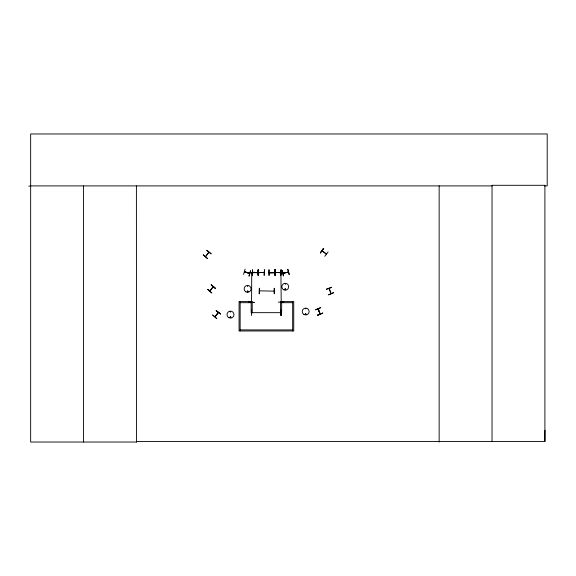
<?xml version="1.0" encoding="UTF-8"?>
<svg xmlns="http://www.w3.org/2000/svg" width="576" height="576" viewBox="0 0 576 576"><rect width="100%" height="100%" fill="white"/><g stroke="black" fill="none" stroke-linecap="round" stroke-linejoin="round"><path stroke-width="0.86" d="M544.507 185.897L547.2 185.897L547.2 133.963L30.658 133.963L30.658 442.037L136.483 442.037L136.411 441.432L544.903 441.432L544.982 430.294M320.249 313.978L320.083 313.524M331.099 293.573L328.932 288.497M251.496 301.608L251.496 301.997M280.987 302.105L281.174 301.493L281.182 302.105M230.198 311.688C230.81 312.869 230.774 310.673 230.227 311.839M230.134 317.102C230.789 318.449 230.947 316.166 230.206 317.03M247.327 285.912L247.831 286.207L247.428 285.797M247.99 291.42C247.003 292.55 247.45 290.304 247.939 291.341M248.112 291.42C246.593 293.155 247.601 289.397 248.083 291.686M285.538 283.954L284.983 283.802L285.574 283.882M285.79 289.447C284.868 287.532 284.58 290.772 285.703 289.562M305.388 308.671L305.978 308.743L305.424 308.599M305.208 313.97C306.425 316.008 305.906 312.062 305.258 314.345M305.33 313.999L305.95 314.359L305.604 313.783M322.063 250.927L326.347 254.225M326.484 254.016L322.157 250.646M251.525 301.608L251.554 302.105M280.958 272.75L280.973 273.168M281.21 301.99L280.879 269.842M209.815 290.873L213.322 286.862M282.989 273.067L283.522 273.211M243.583 274.435L245.095 269.143M249.127 273.384L249.674 273.29M248.933 276.041L250.51 270.77M249.127 276.098L250.733 270.835M251.554 272.635L251.554 273.247M209.837 290.887L213.206 286.675M218.369 312.509L215.057 316.728M283.046 273.06L288.41 272.11L283.147 273.29M287.827 272.038L288.374 271.922M269.798 272.707L269.23 272.455M252.137 312.883L251.582 312.883M280.994 312.883L280.382 312.696L280.922 312.905M257.407 272.498L258.019 272.498M275.299 272.498L275.911 272.498M320.227 313.927L318.326 308.837M320.328 252.864L323.712 248.53M328.104 251.914L324.806 256.32M203.285 254.844L207.418 258.494L203.263 254.873M206.885 250.286L211.19 253.714M208.786 252.173L205.639 256.55M205.51 256.622L208.944 252.274M211.291 284.81L215.438 288.439L211.306 284.789M218.412 312.487L214.978 316.829L218.203 312.343M220.63 313.87L216.122 310.694L220.615 313.884M274.09 272.462L274.709 272.65L269.172 272.772L274.709 272.707L269.23 272.772M280.822 272.75L275.414 272.47M280.253 272.498L280.807 272.498M318.542 309.406L318.154 308.902L319.961 313.978M281.182 273.19L281.182 272.635M285.084 288.986C284.594 290.383 286.344 288.936 285.185 288.994M244.807 272.088L244.426 271.685L249.494 273.492M259.445 290.844L273.823 291.125M326.398 289.123L331.574 287.251M326.477 289.339L331.646 287.438M317.657 315.245L322.726 313.085L317.664 315.274M317.57 315.022L322.74 313.121M258.739 272.434L264.132 272.455M283.579 275.854L282.362 270.49M287.82 269.323L289.238 274.651L287.856 269.316M283.018 273.319L288.439 272.167M253.073 272.686L252.554 272.75M252.634 272.441L257.904 272.47M230.494 316.663C228.715 318.053 232.416 317.491 230.364 316.721M274.284 293.746L274.27 288.238L274.27 293.746M258.53 269.834L258.566 275.342L258.61 269.834L258.019 269.842L258.019 275.342L258.646 275.342M268.877 269.842L268.934 275.342M274.687 269.798L275.299 269.842L275.263 275.342L275.227 269.842M269.258 272.491L274.63 272.441M278.33 272.57L283.838 272.614M275.018 269.842L274.795 275.306M248.897 302.198L254.405 302.393L248.897 302.126M278.33 302.126L283.838 302.126M251.503 310.039L251.503 315.54M252.072 312.638L251.554 312.653L280.922 312.674M28.8 186.113L30.658 186.106M30.658 185.897L492.034 185.897M252.518 269.842L252.238 275.342M275.357 272.498L280.75 272.498M252.576 272.686L258.034 272.75M275.299 275.342L274.997 269.842L275.004 275.306M240.142 302.688L251.15 302.688M281.657 302.688L292.666 302.688M240.142 329.904L292.666 329.904M244.519 271.714L249.61 273.247M264.074 272.412L258.653 272.772M331.056 293.544L329.27 288.518M244.31 271.944L249.617 273.535M206.748 250.466L211.068 253.872M211.14 284.998L215.489 288.382M216.166 310.637L220.464 314.078M318.089 308.902L319.997 314.1M282.161 270.533L283.306 275.911M281.297 312.394L281.016 315.54L280.98 310.039L281.088 315.54M269.107 269.834L269.143 275.342M258.365 275.342L258.329 269.842L258.336 275.342M251.741 272.693L251.554 302.047M544.903 441.432L544.903 185.299L492.034 185.299L492.034 441.432M439.157 185.897L439.157 442.037M292.666 301.615L292.666 330.977M281.657 301.615L281.657 312.624L280.584 312.624L280.584 301.615L293.738 301.615L293.738 330.977L239.069 330.977L239.069 301.615L252.223 301.615L252.223 312.624L251.15 312.624L251.15 301.615M258.098 269.842L258.098 275.342M252.439 269.842L252.475 275.342M240.142 301.615L240.142 330.977M136.404 185.897L136.483 442.037M83.534 185.897L83.534 442.037M323.503 248.364L320.386 252.914L323.503 248.364M207.706 289.346L211.838 293.004L207.684 289.382M212.71 315.014L216.842 318.665L212.688 315.043M333.583 292.716L328.507 294.869L333.569 292.68M320.717 307.627L315.655 309.816L320.717 307.627M259.38 288.245L259.243 293.746L259.38 288.245M264.42 269.798L264.161 275.306L264.42 269.798M254.398 272.311L248.897 272.65L254.398 272.311M281.11 269.842L280.807 275.342L281.11 269.842M303.977 314.496A3.427 3.427 0 0 0 309.118 311.522A3.427 3.427 0 0 0 303.977 308.556A3.427 3.427 0 0 0 303.977 314.496M228.751 317.642A3.485 3.485 0 0 0 233.971 314.626A3.485 3.485 0 0 0 228.751 311.609A3.485 3.485 0 0 0 228.751 317.642M283.558 289.706A3.427 3.427 0 0 0 288.698 286.74A3.427 3.427 0 0 0 283.558 283.774A3.427 3.427 0 0 0 283.558 289.706M245.902 291.83A3.442 3.442 0 0 0 251.057 288.85A3.442 3.442 0 0 0 245.902 285.869A3.442 3.442 0 0 0 245.902 291.83"/></g></svg>
